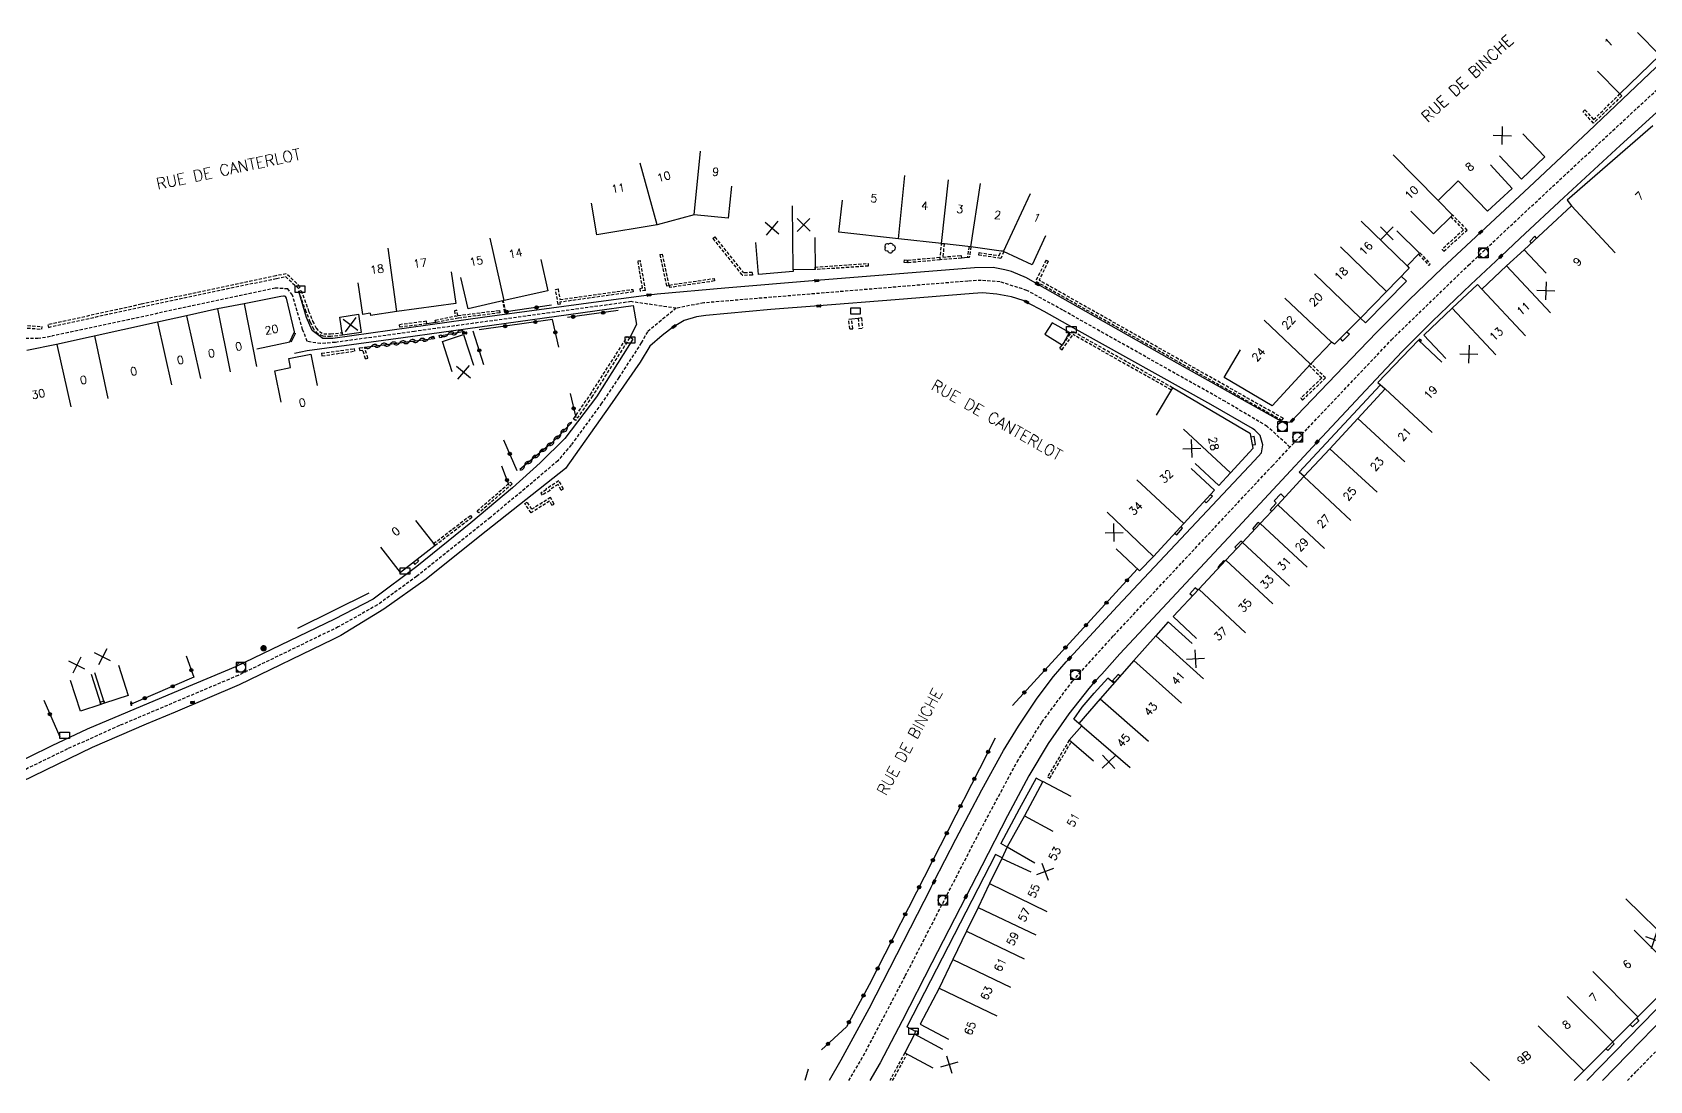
# Model space of a CAD drawing. Header units: millimetres. Extents: x 139999 to 141000, y 129000 to 130000.
# Drawn here: x 140176.9 to 140429.5, y 129000 to 129163.7 of the extents above; entities that cross this region are included whole.
import ezdxf
from ezdxf.enums import TextEntityAlignment as Align

# ---------------------------------------------------------------- set-up
doc = ezdxf.new("R2010")
doc.units = ezdxf.units.MM
doc.linetypes.add('DASHED', pattern=[0.75, 0.5, -0.25])
doc.layers.get('0').update_dxf_attribs({"linetype": 'CONTINUOUS'})
for name, color, linetype in [('W0001', 6, 'DASHED'), ('W0008', 7, 'CONTINUOUS'), ('W0100', 7, 'CONTINUOUS'), ('W0105', 7, 'CONTINUOUS'), ('W0112', 1, 'DASHED'), ('W0300', 7, 'CONTINUOUS'), ('W0302', 3, 'CONTINUOUS'), ('W0310', 3, 'CONTINUOUS'), ('W0322', 7, 'CONTINUOUS'), ('W0400', 7, 'CONTINUOUS'), ('W0420', 7, 'CONTINUOUS'), ('W0989', 7, 'CONTINUOUS'), ('W0991', 7, 'CONTINUOUS'), ('W1102', 7, 'CONTINUOUS'), ('w1471', 7, 'CONTINUOUS'), ('W1473', 7, 'CONTINUOUS')]:
    doc.layers.add(name, color=color, linetype=linetype)
doc.styles.get("Standard").update_dxf_attribs({"font": 'romans.shx', "width": 0.85})

# ---------------------------------------------------------------- blocks, each defined once
blk = doc.blocks.new('t991o')
at = {"color": 0, "linetype": 'Continuous'}
for p, q in [((-1, 1), (1, -1)), ((-1, -1), (1, 1))]:
    blk.add_line(p, q, dxfattribs=at)
blk = doc.blocks.new('T420')
for p, q in [((0.75, 0.75), (-0.75, 0.75)), ((-0.75, 0.75), (-0.75, -0.75)), ((0.75, 0.75), (0.75, -0.75)), ((0.75, -0.75), (-0.75, -0.75))]:
    blk.add_line(p, q)
blk.add_ellipse((0, 0), major_axis=(-0.53, 0.53), ratio=1, start_param=3.926991, end_param=10.210176)
blk = doc.blocks.new('T400')
at = {"color": 0, "linetype": 'ByBlock', "lineweight": -2}
for p, q in [((-0.15, -0.25), (-0.15, 0.3)), ((-0.15, 0.3), (0.15, 0.3)), ((-0.15, 0.15), (0.15, 0.15)), ((-0.15, 0), (0.15, 0)), ((0.15, 0.3), (0.15, -0.25)), ((-0.15, -0.15), (0.15, -0.15)), ((-0.15, -0.25), (-0.15, -0.3)), ((-0.15, -0.3), (0.15, -0.3)), ((0.15, -0.3), (0.15, -0.25))]:
    blk.add_line(p, q, dxfattribs=at)
blk = doc.blocks.new('T1471')
at = {"color": 0, "linetype": 'Continuous', "flags": 128}
blk.add_lwpolyline([(-0.75, -0.5), (-0.75, 0.5), (0.75, 0.5), (0.75, -0.5), (-0.75, -0.5)], dxfattribs=at)
blk = doc.blocks.new('T300')
for p, q in [((-0.8, 0.51), (-0.86, 0.34)), ((-0.86, 0.34), (-0.86, 0.17)), ((-0.86, 0.17), (-0.74, 0.06)), ((-0.69, 0.63), (-0.8, 0.51)), ((-0.8, -0.06), (-0.74, 0.06)), ((-0.74, 0.06), (-0.69, 0.11)), ((-0.57, 0.69), (-0.69, 0.63)), ((-0.46, 0.69), (-0.57, 0.69)), ((-0.29, 0.63), (-0.46, 0.69)), ((-0.29, 0.63), (-0.17, 0.74)), ((-0.23, 0.57), (-0.29, 0.63)), ((-0.17, 0.74), (-0.06, 0.8)), ((-0.06, 0.8), (0.06, 0.8)), ((0.06, 0.8), (0.23, 0.74)), ((0.23, 0.74), (0.34, 0.63)), ((0.34, 0.63), (0.4, 0.51)), ((0.46, 0.46), (0.34, 0.46)), ((0.4, 0.51), (0.4, 0.46)), ((0.57, 0.4), (0.46, 0.46)), ((0.57, 0.4), (0.69, 0.29)), ((0.69, 0.29), (0.74, 0.17)), ((0.74, 0.06), (0.69, -0.17)), ((0.74, 0.17), (0.74, 0.06)), ((-0.8, -0.17), (-0.8, -0.06)), ((-0.8, -0.23), (-0.8, -0.17)), ((-0.74, -0.34), (-0.8, -0.23)), ((-0.69, -0.4), (-0.74, -0.34)), ((-0.51, -0.46), (-0.69, -0.4)), ((-0.4, -0.46), (-0.51, -0.46)), ((-0.4, -0.46), (-0.34, -0.46)), ((-0.34, -0.46), (-0.34, -0.4)), ((-0.34, -0.51), (-0.34, -0.46)), ((-0.29, -0.63), (-0.34, -0.51)), ((-0.17, -0.74), (-0.29, -0.63)), ((-0.06, -0.8), (-0.17, -0.74)), ((0.06, -0.8), (-0.06, -0.8)), ((0.17, -0.74), (0.06, -0.8)), ((0.23, -0.69), (0.17, -0.74)), ((0.29, -0.46), (0.23, -0.46)), ((0.29, -0.63), (0.23, -0.69)), ((0.46, -0.4), (0.29, -0.46)), ((0.34, -0.51), (0.29, -0.63)), ((0.34, -0.51), (0.34, -0.46)), ((0.57, -0.34), (0.46, -0.4)), ((0.63, -0.29), (0.57, -0.34)), ((0.69, -0.17), (0.63, -0.29))]:
    blk.add_line(p, q)
blk = doc.blocks.new('t322o')
at = {"color": 0, "linetype": 'Continuous'}
for radius in [0.25, 0.15]:
    blk.add_circle((0, 0), radius, dxfattribs=at)
blk = doc.blocks.new('t310o')
at = {"color": 0, "linetype": 'Continuous'}
for centre, start, end in [((-0.5, 0.38), 216.8699, 323.1304), ((0.5, -0.37), 36.8699, 143.1303)]:
    blk.add_arc(centre, 0.625, start, end, dxfattribs=at)
blk = doc.blocks.new('T1473')
at = {"color": 0, "linetype": 'Continuous', "const_width": 0.5, "flags": 128}
blk.add_lwpolyline([(-0.25, 0, 1), (0.25, 0, 1)], format="xyb", close=True, dxfattribs=at)

msp = doc.modelspace()

# ---------------------------------------------------------------- linework, layer by layer
at = {"layer": 'W0001'}
for points in [[(140304.38, 129000), (140306.69, 129003.89), (140313.22, 129016.36), (140324.95, 129039.12), (140330.68, 129049.81), (140334.56, 129056.01), (140339.34, 129062.4), (140345.74, 129069.5), (140356.44, 129080.95), (140370.53, 129096.01), (140376.08, 129101.92), (140389.16, 129115.71), (140401.17, 129127.37), (140416.01, 129141.24), (140431.18, 129155.3)], [(140373.3, 129098.97), (140369.74, 129102.2), (140363.22, 129106.07), (140337.82, 129120.35), (140332.22, 129123.44), (140328.02, 129124.78), (140325.08, 129125.01), (140323, 129124.89), (140281.74, 129121.49), (140277.44, 129120.66), (140270.39, 129121.68), (140257.69, 129119.94), (140236.57, 129117.03), (140224.17, 129115.32), (140221.89, 129115.12), (140219.78, 129115.46), (140219.08, 129117.34), (140217.49, 129122.7), (140216.76, 129123.68), (140214.8, 129123.79), (140180.02, 129116.33)], [(140277.44, 129120.66), (140272.94, 129116.99), (140271.98, 129115.27), (140268.47, 129109.82), (140265.78, 129105.8), (140261.02, 129099.3), (140258.93, 129096.84), (140254.98, 129093.43), (140248.4, 129087.99), (140236.89, 129078.77), (140230.76, 129074.31), (140224.64, 129070.87), (140209.01, 129063.3), (140190.46, 129055.45), (140182.33, 129051.81), (140162.41, 129042.08)], [(140162.38, 129116.16), (140169.05, 129116.05), (140177.7, 129115.96), (140180.02, 129116.33)], [(140426.01, 129000), (140427.45, 129001.48), (140452.62, 129027.34)]]:
    msp.add_lwpolyline(points, dxfattribs=at)
at = {"layer": 'W0008'}
for points in [[(140432.24, 129159.9), (140429.49, 129157.32)], [(140429.49, 129157.32), (140419.94, 129148.27), (140410.66, 129139.59), (140403.1, 129132.53), (140397.06, 129126.9), (140391.91, 129121.99), (140386.85, 129116.93), (140384.15, 129114.12), (140374.39, 129103.89), (140373.72, 129103.18), (140373.32, 129102.87), (140372.62, 129102.77), (140371.97, 129102.95), (140355.7, 129112.08), (140333.86, 129124.43), (140332.16, 129125.42), (140329.83, 129126.41), (140328.75, 129126.66), (140326.92, 129127.02), (140324.02, 129126.96), (140299.36, 129124.97), (140285.02, 129123.79), (140274.48, 129122.83), (140273.18, 129122.72), (140264.53, 129121.53), (140247.52, 129119.24), (140223.8, 129115.95), (140222.24, 129115.95), (140220.55, 129117.17), (140219.67, 129119.22), (140218.48, 129123.29)], [(140431.14, 129151.74), (140424.87, 129146.05), (140416.07, 129137.97), (140409.28, 129131.62), (140406.24, 129128.76), (140401.57, 129124.38), (140395.58, 129118.63), (140390.85, 129113.88), (140385.1, 129107.81), (140377.56, 129099.74), (140365.17, 129086.4), (140346.72, 129066.65), (140343.91, 129063.52), (140342.78, 129062.31), (140341.88, 129061.24), (140338.77, 129057.32), (140335.53, 129052.67), (140332.53, 129047.59), (140329.19, 129041.36), (140325.18, 129033.58), (140322.67, 129028.73), (140317.34, 129018.38), (140312.74, 129009.37), (140309.27, 129002.78), (140307.69, 129000)], [(140217.8, 129113.66), (140219.79, 129114.03), (140234.79, 129116.09), (140270.69, 129121.07), (140271.25, 129118.09), (140270.26, 129116.17), (140270.65, 129115.83), (140264.98, 129106.82), (140260.02, 129100.3), (140256.18, 129096.53), (140251.85, 129092.6), (140245.36, 129087.13), (140236.93, 129080.29), (140230.12, 129075.2), (140224.04, 129072.08), (140208.58, 129064.66), (140198.04, 129060.23), (140185.43, 129054.88), (140179.88, 129052.31), (140165.46, 129045.23)], [(140317.22, 129030.13), (140317.7, 129031.07), (140321.12, 129037.72), (140325.17, 129045.44), (140328.54, 129051.57), (140330.88, 129055.37), (140333.8, 129059.75), (140336.35, 129063.12), (140338.35, 129065.44), (140338.86, 129065.97), (140346.36, 129074.13), (140367.77, 129096.85), (140368.87, 129098.09), (140369.08, 129099.33), (140368.64, 129100.77), (140367.82, 129101.63), (140367.47, 129101.85), (140360.92, 129105.6), (140339.45, 129117.61), (140334.9, 129120.13), (140332.17, 129121.62), (140331.61, 129121.88), (140329.82, 129122.42), (140327.53, 129122.87), (140325.27, 129123.05), (140323.8, 129122.96), (140311.62, 129121.99), (140299.73, 129121.01), (140292.22, 129120.43), (140282.07, 129119.54), (140280.6, 129119.33), (140278.7, 129118.72), (140277.35, 129117.96), (140277.08, 129117.79), (140275.22, 129116.39), (140273.33, 129114.75), (140271.8, 129112.25), (140267.06, 129105.42), (140260.15, 129095.64), (140246.75, 129085.03), (140238.35, 129078.34), (140231.77, 129073.64), (140225.06, 129069.52), (140223.82, 129068.91), (140209.17, 129061.81), (140199.15, 129057.57), (140194.62, 129055.67), (140186.2, 129052.04), (140171.46, 129044.9)], [(140317.22, 129030.13), (140307.51, 129011.23), (140303.17, 129003.22), (140301.31, 129000)], [(140419.67, 129000), (140434.76, 129015.51), (140449.42, 129030.54)], [(140422.13, 129000), (140436.02, 129014.27), (140450.66, 129029.31)]]:
    msp.add_lwpolyline(points, dxfattribs=at)
at = {"layer": 'W0100'}
for p, q in [((140427.57, 129163.75), (140431.06, 129160.17)), ((140265.03, 129132.11), (140264.21, 129137.05)), ((140396.45, 129137.48), (140398.69, 129135.2)), ((140389.98, 129132.76), (140393.55, 129129.26)), ((140393.55, 129129.26), (140391.6, 129127.27)), ((140409.89, 129129.79), (140413.3, 129126.13)), ((140391.6, 129127.27), (140391.95, 129126.93)), ((140227.72, 129124.64), (140228.45, 129119.69)), ((140403.28, 129123.64), (140402.6, 129124.36)), ((140229.61, 129119.86), (140228.45, 129119.69)), ((140229.61, 129119.86), (140229.66, 129119.52)), ((140216.9, 129112.78), (140220.34, 129113.49)), ((140220.34, 129113.49), (140221.36, 129108.6)), ((140363.03, 129109.82), (140365.56, 129114.13)), ((140214.71, 129110.89), (140217.19, 129111.41)), ((140215.73, 129106), (140214.71, 129110.89)), ((140217.19, 129111.41), (140216.9, 129112.78)), ((140340.78, 129055.43), (140338.82, 129053.17)), ((140340.78, 129055.43), (140340.35, 129055.8)), ((140342.61, 129049.9), (140338.82, 129053.17)), ((140331.84, 129041.34), (140336.25, 129038.99)), ((140328.28, 129034.71), (140332.82, 129032.61)), ((140329.11, 129036.51), (140333.46, 129034.04))]:
    msp.add_line(p, q, dxfattribs=at)
for points in [[(140421.36, 129157.7), (140424.85, 129154.12), (140431.06, 129160.17)], [(140429.97, 129149.16), (140416.62, 129137.51), (140417.27, 129136.65), (140409.89, 129129.79), (140407.14, 129127.26), (140403.28, 129123.64)], [(140406.04, 129144.46), (140409.49, 129140.84), (140413.13, 129144.3), (140409.68, 129147.92)], [(140404.64, 129143.04), (140408.01, 129139.35), (140404.17, 129135.83), (140399.6, 129140.58), (140396.45, 129137.48)], [(140286.06, 129139.71), (140285.57, 129134.73), (140280.23, 129135.26), (140274.46, 129133.68), (140265.03, 129132.11)], [(140335.14, 129131.96), (140333.04, 129127.42), (140328.58, 129129.49), (140323.47, 129130.25), (140318.88, 129130.76), (140312.14, 129131.47), (140302.84, 129132.55), (140303.42, 129137.52)], [(140398.69, 129135.2), (140395.71, 129132.26), (140392.2, 129135.82)], [(140299.1, 129131.68), (140299.16, 129126.68), (140295.69, 129126.64), (140295.7, 129126.4), (140290.29, 129125.94), (140289.86, 129130.92)], [(140256.3, 129128.25), (140257.4, 129123.37), (140250.58, 129121.84), (140244.91, 129120.55), (140243.81, 129125.43)], [(140242.3, 129126.36), (140242.99, 129121.41), (140233.8, 129120.13), (140229.66, 129119.52)], [(140391.95, 129126.93), (140388.37, 129123.27), (140384.32, 129119.08), (140380.27, 129115.05), (140379.79, 129115.36), (140376.53, 129111.91), (140370.51, 129105.43), (140363.03, 129109.82)], [(140402.6, 129124.36), (140398.63, 129120.64), (140394.21, 129116.43), (140397.66, 129112.81)], [(140211.91, 129114.3), (140217.06, 129115.4), (140217.81, 129116.98), (140216.54, 129122.23), (140216.4, 129122.47), (140216.24, 129122.55), (140216.07, 129122.55), (140215.67, 129122.48), (140209.93, 129121.36), (140205.8, 129120.54), (140200.94, 129119.46), (140196.43, 129118.46), (140180.64, 129115), (140180.67, 129114.98)], [(140224.89, 129119.28), (140227.79, 129119.71), (140228.21, 129116.87), (140225.31, 129116.45), (140224.89, 129119.28)], [(140337.76, 129114.9), (140338.86, 129116.88), (140336.14, 129118.39), (140335.03, 129116.59), (140337.76, 129114.9)], [(140242.42, 129110.7), (140240.9, 129115.47), (140244.23, 129116.53), (140245.75, 129111.77)], [(140397.01, 129112.21), (140393.4, 129115.67), (140387.05, 129109.04), (140388.16, 129108.04), (140383.9, 129103.42), (140379.55, 129098.68), (140375.49, 129094.35), (140371.4, 129089.97), (140368.66, 129087.04), (140365.9, 129084.08), (140363.3, 129081.29), (140359.06, 129076.76), (140355.06, 129072.48), (140358.72, 129069.07)], [(140180.64, 129115), (140175.99, 129114.04)], [(140358.52, 129096.38), (140362.18, 129092.98), (140364.02, 129094.96), (140367.54, 129098.8), (140367.15, 129101.05), (140354.97, 129108.24), (140352.43, 129103.94)], [(140346.18, 129083.09), (140349.79, 129079.63), (140351.97, 129081.9), (140356.74, 129087.05), (140361.53, 129092.24), (140357.85, 129095.63)], [(140236.71, 129087.52), (140239.77, 129083.57), (140234.38, 129079.38), (140231.31, 129083.34)], [(140358.03, 129068.31), (140354.3, 129071.65), (140352.34, 129069.46), (140348.9, 129065.64), (140343.66, 129059.62), (140340.35, 129055.8)], [(140186.03, 129063.52), (140187.57, 129058.76), (140184.37, 129057.72), (140182.82, 129062.48)], [(140190.31, 129064.91), (140191.85, 129060.15), (140188.14, 129058.95), (140186.6, 129063.7)], [(140339.11, 129044.36), (140334.7, 129046.71), (140331.84, 129041.34), (140329.11, 129036.51), (140328.28, 129034.71), (140326.37, 129030.82), (140324.58, 129027.07), (140322.79, 129023.37), (140320.65, 129018.93), (140318.51, 129014.43), (140315.55, 129008.84), (140319.97, 129006.5)], [(140417.7, 129000), (140419.23, 129001.55), (140423.72, 129006.08), (140427.65, 129009.99), (140434.11, 129016.4), (140436.01, 129018.32)], [(140319.09, 129004.89), (140314.67, 129007.24), (140313.13, 129004.34), (140317.54, 129001.99)]]:
    msp.add_lwpolyline(points, dxfattribs=at)
at = {"layer": 'W0105'}
for p, q in [((140410.77, 129131.09), (140411.57, 129131.9)), ((140411.01, 129130.84), (140410.77, 129131.09)), ((140411.84, 129131.6), (140411.57, 129131.9)), ((140322.91, 129128.57), (140321.99, 129128.49)), ((140390.69, 129125.68), (140391.5, 129124.9)), ((140385.11, 129118.36), (140391.5, 129124.9)), ((140239.87, 129118.42), (140238.46, 129118.2)), ((140305.86, 129119.06), (140304.88, 129118.94)), ((140384.34, 129119.1), (140385.11, 129118.36)), ((140217.13, 129115.55), (140217.35, 129115.44)), ((140217.35, 129115.44), (140217.94, 129116.69)), ((140217.72, 129116.79), (140217.94, 129116.69)), ((140381.14, 129115.92), (140381.53, 129115.52)), ((140381.53, 129115.52), (140382.6, 129116.58)), ((140382.2, 129116.98), (140382.6, 129116.58)), ((140387.39, 129108.65), (140374.75, 129095.07)), ((140367.23, 129100.57), (140367.72, 129100.65)), ((140367.94, 129099.39), (140367.72, 129100.65)), ((140367.45, 129099.31), (140367.94, 129099.39)), ((140375.5, 129094.37), (140374.75, 129095.07)), ((140359.95, 129090.52), (140360.24, 129090.25)), ((140360.24, 129090.25), (140361.19, 129091.28)), ((140360.89, 129091.55), (140361.19, 129091.28)), ((140372.46, 129091.11), (140371.88, 129091.65)), ((140370.44, 129088.94), (140370.19, 129089.18)), ((140355.34, 129085.54), (140355.61, 129085.28)), ((140355.61, 129085.28), (140356.54, 129086.29)), ((140356.27, 129086.54), (140356.54, 129086.29)), ((140367.48, 129086.2), (140368.35, 129087.19)), ((140367.7, 129086), (140367.48, 129086.2)), ((140368.59, 129086.96), (140368.35, 129087.19)), ((140364.71, 129083.31), (140365.63, 129084.27)), ((140364.96, 129083.07), (140364.71, 129083.31)), ((140365.87, 129084.04), (140365.63, 129084.27)), ((140236.39, 129080.94), (140236.62, 129080.64)), ((140237.2, 129081.12), (140236.62, 129080.64)), ((140236.98, 129081.4), (140237.2, 129081.12)), ((140362.09, 129080.24), (140362.95, 129081.23)), ((140362.21, 129080.12), (140362.09, 129080.24)), ((140363.11, 129081.09), (140362.95, 129081.23)), ((140357.67, 129076.05), (140358.52, 129076.98)), ((140358.06, 129075.68), (140357.67, 129076.05)), ((140358.92, 129076.61), (140358.52, 129076.98)), ((140345.77, 129062.07), (140344.84, 129062.87)), ((140345.59, 129062.46), (140346.47, 129063.44)), ((140345.9, 129062.19), (140345.59, 129062.46)), ((140346.77, 129063.19), (140346.47, 129063.44)), ((140340.35, 129055.8), (140339.54, 129056.49)), ((140334.68, 129046.68), (140333.64, 129047.24)), ((140327.33, 129035.31), (140313.47, 129008.4)), ((140328.33, 129034.81), (140327.33, 129035.31)), ((140329.24, 129036.44), (140328.15, 129037.02)), ((140427.41, 129009.76), (140427.8, 129009.37)), ((140314.89, 129007.64), (140313.47, 129008.4)), ((140426.43, 129008.78), (140426.83, 129008.39)), ((140427.8, 129009.37), (140426.83, 129008.39)), ((140422.67, 129005.02), (140422.98, 129004.72)), ((140423.97, 129005.74), (140422.98, 129004.72)), ((140423.68, 129006.03), (140423.97, 129005.74))]:
    msp.add_line(p, q, dxfattribs=at)
for points in [[(140370.19, 129089.18), (140371.11, 129090.15), (140371.17, 129090.24), (140370.82, 129090.58), (140371.88, 129091.65)], [(140339.54, 129056.49), (140340.86, 129058.36), (140342.74, 129060.54), (140344.84, 129062.87)], [(140333.64, 129047.24), (140330.98, 129042.4), (140328.15, 129037.02)]]:
    msp.add_lwpolyline(points, dxfattribs=at)
at = {"layer": 'W0112'}
for p, q in [((140420.73, 129150.12), (140424.85, 129154.12)), ((140419.38, 129151.66), (140420.73, 129150.12)), ((140401, 129132.87), (140398.7, 129135.22)), ((140283.15, 129131.54), (140283.46, 129131.79)), ((140283.15, 129131.54), (140287.74, 129125.78)), ((140283.46, 129131.79), (140287.93, 129126.18)), ((140318.64, 129128.21), (140318.88, 129130.77)), ((140397.33, 129129.56), (140401, 129132.87)), ((140274.89, 129129.04), (140275.24, 129129.1)), ((140274.89, 129129.04), (140275.93, 129124.1)), ((140275.24, 129129.1), (140276.28, 129124.17)), ((140313.05, 129127.79), (140313.07, 129128.19)), ((140313.64, 129127.76), (140313.61, 129128.16)), ((140318.64, 129128.21), (140313.64, 129127.76)), ((140321.99, 129128.49), (140318.64, 129128.21)), ((140323.18, 129130.29), (140322.91, 129128.57)), ((140328.12, 129128.44), (140324.68, 129128.95)), ((140328.59, 129129.49), (140328.12, 129128.44)), ((140335.2, 129128.18), (140333.58, 129124.87)), ((140335.2, 129128.18), (140335.56, 129128.01)), ((140393.59, 129129.31), (140395.22, 129127.56)), ((140271.45, 129128.04), (140271.84, 129128.1)), ((140272.18, 129123.77), (140271.45, 129128.04)), ((140272.64, 129123.43), (140271.84, 129128.1)), ((140289.33, 129125.83), (140287.74, 129125.78)), ((140289.32, 129126.23), (140287.93, 129126.18)), ((140289.32, 129126.23), (140289.33, 129125.83)), ((140299.15, 129126.68), (140299.13, 129127.08)), ((140307.43, 129127.24), (140299.15, 129126.68)), ((140313.51, 129127.76), (140313.05, 129127.79)), ((140335.56, 129128.01), (140334.11, 129125.03)), ((140216.41, 129125.61), (140218.44, 129123.72)), ((140219.65, 129120.08), (140218.47, 129123.3)), ((140259, 129121.26), (140258.59, 129123.6)), ((140272.18, 129123.77), (140271.76, 129123.71)), ((140271.76, 129123.71), (140271.82, 129123.31)), ((140272.64, 129123.43), (140271.82, 129123.31)), ((140276.28, 129124.17), (140275.93, 129124.1)), ((140276.44, 129123.89), (140276.38, 129124.28)), ((140283.41, 129124.91), (140276.44, 129123.89)), ((140250.68, 129120.01), (140250.33, 129121.78)), ((140238.41, 129118.61), (140234.18, 129118.08)), ((140234.18, 129118.08), (140234.23, 129117.69)), ((140238.46, 129118.21), (140234.23, 129117.69)), ((140238.46, 129118.21), (140238.41, 129118.61)), ((140243.39, 129119.11), (140239.87, 129118.42)), ((140243.17, 129120.33), (140242.78, 129120.26)), ((140242.78, 129120.26), (140242.93, 129119.43)), ((140243.32, 129119.5), (140243.17, 129120.33)), ((140249.88, 129119.92), (140243.39, 129119.11)), ((140304.53, 129117.42), (140304.39, 129118.9)), ((140306.39, 129119.13), (140306.52, 129117.57)), ((140239.23, 129116.2), (140239.52, 129116.27)), ((140239.52, 129116.27), (140239.61, 129115.88)), ((140240.42, 129116.4), (140240.71, 129116.48)), ((140240.71, 129116.48), (140240.82, 129116.09)), ((140270.16, 129116.02), (140264.36, 129106.96)), ((140304.53, 129117.42), (140305, 129117.45)), ((140305.98, 129117.5), (140306.52, 129117.57)), ((140337.38, 129114.42), (140339.32, 129117.05)), ((140337.7, 129114.18), (140339.43, 129116.53)), ((140354.97, 129108.24), (140339.32, 129117.05)), ((140354.77, 129107.89), (140339.43, 129116.53)), ((140393.55, 129115.84), (140393.41, 129115.67)), ((140393.41, 129115.67), (140393.72, 129115.42)), ((140222.04, 129113.62), (140227.14, 129114.35)), ((140222.04, 129113.62), (140222.09, 129113.22)), ((140222.09, 129113.22), (140227.2, 129113.96)), ((140227.14, 129114.35), (140227.2, 129113.96)), ((140227.97, 129114.45), (140228.77, 129114.55)), ((140228.02, 129114.05), (140227.97, 129114.45)), ((140228.02, 129114.05), (140228.49, 129114.11)), ((140228.9, 129112.74), (140228.49, 129114.11)), ((140229.28, 129112.85), (140228.77, 129114.55)), ((140337.38, 129114.42), (140337.7, 129114.18)), ((140228.9, 129112.74), (140229.28, 129112.85)), ((140378.86, 129109.76), (140376.59, 129111.98)), ((140375.27, 129106.3), (140378.86, 129109.76)), ((140264.36, 129106.96), (140261.71, 129103.11)), ((140372.24, 129103.46), (140372.04, 129103.11)), ((140251.8, 129093.2), (140246.61, 129088.7)), ((140253.8, 129090.16), (140254.14, 129090.38)), ((140256.28, 129091.78), (140256.49, 129091.44)), ((140259.46, 129092.25), (140259.81, 129092.44)), ((140245.53, 129087.97), (140239.77, 129083.57)), ((140246.61, 129088.7), (140246.35, 129089)), ((140258.03, 129089.87), (140258.38, 129090.06)), ((140239.77, 129083.57), (140239.53, 129083.89)), ((140187.58, 129058.76), (140187.45, 129059.14)), ((140188.14, 129058.95), (140187.58, 129058.76)), ((140192.25, 129059.23), (140192.37, 129059.27)), ((140192.4, 129058.61), (140192.37, 129059.27)), ((140338.82, 129053.17), (140335.44, 129047.45)), ((140335.79, 129047.25), (140339.13, 129052.9)), ((140335.44, 129047.45), (140335.79, 129047.25)), ((140314.88, 129007.77), (140314.68, 129007.35)), ((140314.68, 129007.35), (140315.04, 129007.18)), ((140313.13, 129004.33), (140310.79, 129000))]:
    msp.add_line(p, q, dxfattribs=at)
for points in [[(140424.85, 129154.12), (140425.13, 129153.83), (140420.71, 129149.54)], [(140420.71, 129149.54), (140419.08, 129151.4), (140419.38, 129151.66)], [(140398.7, 129135.22), (140398.41, 129134.94), (140400.42, 129132.89)], [(140318.88, 129130.77), (140319.28, 129130.73), (140319.08, 129128.65)], [(140400.42, 129132.89), (140397.06, 129129.85), (140397.33, 129129.56)], [(140313.07, 129128.19), (140313.53, 129128.16), (140313.51, 129127.76)], [(140313.61, 129128.16), (140318.61, 129128.61), (140318.64, 129128.21)], [(140319.08, 129128.65), (140321.96, 129128.89), (140321.99, 129128.49)], [(140323.47, 129130.25), (140323.21, 129128.58), (140322.91, 129128.57)], [(140324.68, 129128.95), (140324.74, 129129.34), (140327.88, 129128.88)], [(140327.88, 129128.88), (140328.22, 129129.65), (140328.59, 129129.49)], [(140393.38, 129129.1), (140395, 129127.35), (140395.22, 129127.56)], [(140218.44, 129123.72), (140218.71, 129124.01), (140216.53, 129126.05), (140214.91, 129125.71), (140193.85, 129121.27)], [(140299.13, 129127.08), (140307.4, 129127.64), (140307.43, 129127.24)], [(140179.36, 129117.67), (140193.94, 129120.88), (140214.99, 129125.32), (140216.41, 129125.61)], [(140218.47, 129123.3), (140218.85, 129123.43), (140220.02, 129120.22), (140220.64, 129118.65), (140221.18, 129117.56), (140221.7, 129117), (140222.38, 129116.66), (140223.45, 129116.63)], [(140258.59, 129123.6), (140258.98, 129123.66), (140259.27, 129122)], [(140270.71, 129123.2), (140259.23, 129121.59), (140259.28, 129121.31), (140259, 129121.26)], [(140259.27, 129122), (140270.65, 129123.59), (140270.71, 129123.2)], [(140276.38, 129124.28), (140283.35, 129125.31), (140283.41, 129124.91)], [(140372.04, 129103.11), (140355.69, 129112.37), (140333.58, 129124.87)], [(140372.24, 129103.46), (140355.89, 129112.72), (140334.11, 129125.03)], [(140193.85, 129121.27), (140179.28, 129118.06), (140179.36, 129117.67)], [(140250.69, 129119.99), (140250.82, 129120.05), (140250.47, 129121.81)], [(140159.62, 129118.8), (140178.29, 129117.39), (140178.29, 129117.39), (140178.29, 129117.39), (140178.29, 129117.39), (140178.29, 129117.39), (140178.29, 129117.39), (140178.29, 129117.39), (140178.29, 129117.39), (140178.29, 129117.39), (140178.29, 129117.39), (140178.29, 129117.39), (140178.29, 129117.39), (140178.29, 129117.39), (140178.29, 129117.39), (140178.29, 129117.39), (140178.29, 129117.39), (140178.29, 129117.39), (140178.29, 129117.39), (140178.29, 129117.39), (140178.29, 129117.39), (140178.29, 129117.39), (140178.29, 129117.39), (140178.29, 129117.39), (140178.29, 129117.39), (140178.29, 129117.39), (140178.29, 129117.39), (140178.29, 129117.39), (140178.29, 129117.39), (140178.29, 129117.39), (140178.29, 129117.39), (140178.29, 129117.39), (140178.29, 129117.39), (140178.29, 129117.39), (140178.29, 129117.39), (140178.29, 129117.39), (140178.29, 129117.39), (140178.29, 129117.39), (140178.29, 129117.39), (140178.29, 129117.39), (140178.29, 129117.39), (140178.29, 129117.39), (140178.29, 129117.39), (140178.29, 129117.39), (140178.29, 129117.39), (140178.29, 129117.39), (140178.29, 129117.39), (140178.29, 129117.39), (140178.29, 129117.39), (140178.29, 129117.39), (140178.29, 129117.39), (140178.29, 129117.39), (140178.29, 129117.39), (140178.29, 129117.39), (140178.29, 129117.39), (140178.29, 129117.39), (140178.29, 129117.39), (140178.29, 129117.39), (140178.29, 129117.39), (140178.29, 129117.39), (140178.29, 129117.39), (140178.29, 129117.39), (140178.29, 129117.39), (140178.29, 129117.39), (140178.29, 129117.39), (140178.29, 129117.39), (140178.29, 129117.39), (140178.29, 129117.39), (140178.29, 129117.39), (140178.29, 129117.39), (140178.29, 129117.39), (140178.29, 129117.39), (140178.29, 129117.39), (140178.29, 129117.39), (140178.29, 129117.39), (140178.29, 129117.39), (140178.29, 129117.39), (140178.29, 129117.39), (140178.29, 129117.39), (140178.29, 129117.39), (140178.29, 129117.39), (140178.29, 129117.39), (140178.29, 129117.39), (140178.29, 129117.39), (140178.29, 129117.39), (140178.29, 129117.39), (140178.29, 129117.39), (140178.29, 129117.39), (140178.29, 129117.39), (140178.29, 129117.39), (140178.29, 129117.39), (140178.29, 129117.39), (140178.29, 129117.39), (140178.29, 129117.39), (140178.29, 129117.39), (140178.29, 129117.39), (140178.29, 129117.39), (140178.29, 129117.39), (140178.29, 129117.39), (140178.29, 129117.39), (140178.29, 129117.39), (140178.29, 129117.39), (140178.29, 129117.39), (140178.29, 129117.39), (140178.29, 129117.39), (140178.29, 129117.39), (140178.29, 129117.39), (140178.29, 129117.39), (140178.29, 129117.39), (140178.29, 129117.39), (140178.29, 129117.39), (140178.29, 129117.39), (140178.29, 129117.39), (140178.29, 129117.39), (140178.29, 129117.39), (140178.29, 129117.39), (140178.29, 129117.39), (140178.29, 129117.39), (140178.29, 129117.39), (140178.29, 129117.39)], [(140159.65, 129119.2), (140178.32, 129117.79), (140178.29, 129117.39), (140178.29, 129117.39), (140178.29, 129117.39), (140178.29, 129117.39), (140178.29, 129117.39), (140178.29, 129117.39), (140178.29, 129117.39), (140178.29, 129117.39), (140178.29, 129117.39), (140178.29, 129117.39), (140178.29, 129117.39), (140178.29, 129117.39), (140178.29, 129117.39), (140178.29, 129117.39), (140178.29, 129117.39), (140178.29, 129117.39), (140178.29, 129117.39), (140178.29, 129117.39), (140178.29, 129117.39), (140178.29, 129117.39), (140178.29, 129117.39), (140178.29, 129117.39), (140178.29, 129117.39), (140178.29, 129117.39), (140178.29, 129117.39), (140178.29, 129117.39), (140178.29, 129117.39), (140178.29, 129117.39), (140178.29, 129117.39), (140178.29, 129117.39), (140178.29, 129117.39), (140178.29, 129117.39), (140178.29, 129117.39), (140178.29, 129117.39), (140178.29, 129117.39), (140178.29, 129117.39), (140178.29, 129117.39), (140178.29, 129117.39), (140178.29, 129117.39), (140178.29, 129117.39), (140178.29, 129117.39), (140178.29, 129117.39), (140178.29, 129117.39), (140178.29, 129117.39), (140178.29, 129117.39), (140178.29, 129117.39), (140178.29, 129117.39), (140178.29, 129117.39), (140178.29, 129117.39), (140178.29, 129117.39), (140178.29, 129117.39), (140178.29, 129117.39), (140178.29, 129117.39), (140178.29, 129117.39), (140178.29, 129117.39), (140178.29, 129117.39), (140178.29, 129117.39), (140178.29, 129117.39), (140178.29, 129117.39), (140178.29, 129117.39), (140178.29, 129117.39), (140178.29, 129117.39), (140178.29, 129117.39), (140178.29, 129117.39), (140178.29, 129117.39), (140178.29, 129117.39), (140178.29, 129117.39), (140178.29, 129117.39), (140178.29, 129117.39), (140178.29, 129117.39), (140178.29, 129117.39), (140178.29, 129117.39), (140178.29, 129117.39), (140178.29, 129117.39), (140178.29, 129117.39), (140178.29, 129117.39), (140178.29, 129117.39), (140178.29, 129117.39), (140178.29, 129117.39), (140178.29, 129117.39), (140178.29, 129117.39), (140178.29, 129117.39), (140178.29, 129117.39), (140178.29, 129117.39), (140178.29, 129117.39), (140178.29, 129117.39), (140178.29, 129117.39), (140178.29, 129117.39), (140178.29, 129117.39), (140178.29, 129117.39), (140178.29, 129117.39), (140178.29, 129117.39), (140178.29, 129117.39), (140178.29, 129117.39), (140178.29, 129117.39), (140178.29, 129117.39), (140178.29, 129117.39), (140178.29, 129117.39), (140178.29, 129117.39), (140178.29, 129117.39), (140178.29, 129117.39), (140178.29, 129117.39), (140178.29, 129117.39), (140178.29, 129117.39), (140178.29, 129117.39), (140178.29, 129117.39), (140178.29, 129117.39), (140178.29, 129117.39), (140178.29, 129117.39), (140178.29, 129117.39), (140178.29, 129117.39), (140178.29, 129117.39), (140178.29, 129117.39), (140178.29, 129117.39), (140178.29, 129117.39), (140178.29, 129117.39), (140178.29, 129117.39)], [(140225.31, 129116.45), (140223.46, 129116.23), (140222.28, 129116.27), (140221.46, 129116.68), (140220.85, 129117.33), (140220.28, 129118.49), (140219.65, 129120.08)], [(140239.87, 129118.42), (140239.8, 129118.81), (140243.32, 129119.51)], [(140243.32, 129119.51), (140249.83, 129120.32), (140249.88, 129119.92)], [(140305, 129117.45), (140304.87, 129118.94), (140304.39, 129118.9)], [(140306.39, 129119.13), (140305.85, 129119.06), (140305.98, 129117.5)], [(140223.45, 129116.63), (140225.26, 129116.84), (140225.31, 129116.45)], [(140239.61, 129115.88), (140239.32, 129115.81), (140239.23, 129116.2)], [(140240.82, 129116.09), (140240.52, 129116.01), (140240.42, 129116.4)], [(140264.02, 129107.18), (140269.83, 129116.24), (140270.16, 129116.02)], [(140393.72, 129115.42), (140393.86, 129115.59), (140393.55, 129115.84)], [(140376.59, 129111.98), (140376.31, 129111.69), (140378.28, 129109.76)], [(140378.28, 129109.76), (140374.99, 129106.59), (140375.27, 129106.3)], [(140261.71, 129103.11), (140261.38, 129103.33), (140264.02, 129107.18)], [(140246.35, 129089), (140251.54, 129093.51), (140251.8, 129093.2)], [(140259.81, 129092.44), (140259.11, 129093.71), (140257.08, 129092.38), (140257.13, 129092.31), (140256.28, 129091.78)], [(140259.46, 129092.25), (140258.97, 129093.13), (140257.66, 129092.28), (140257.72, 129092.2), (140256.49, 129091.44)], [(140258.03, 129089.87), (140257.66, 129090.51), (140254.75, 129088.7), (140253.8, 129090.16)], [(140258.38, 129090.06), (140257.8, 129091.08), (140254.87, 129089.25), (140254.14, 129090.38)], [(140239.53, 129083.89), (140245.29, 129088.29), (140245.53, 129087.97)], [(140187.45, 129059.14), (140188.02, 129059.33), (140188.14, 129058.95)], [(140192.4, 129058.61), (140192.28, 129058.58), (140192.25, 129059.23)], [(140315.04, 129007.18), (140315.24, 129007.6), (140314.88, 129007.77)], [(140311.24, 129000), (140313.48, 129004.14), (140313.13, 129004.33)]]:
    msp.add_lwpolyline(points, dxfattribs=at)
at = {"layer": 'W0302'}
msp.add_line((140229.43, 129076.13), (140218.3, 129070.62), dxfattribs=at)
at = {"layer": 'W0310'}
for p, q in [((140228.8, 129114.56), (140239.18, 129115.87)), ((140240.77, 129116.37), (140244.35, 129117.06))]:
    msp.add_line(p, q, dxfattribs=at)
msp.add_lwpolyline([(140261.14, 129102.8), (140258.01, 129099.62), (140252.99, 129095.45)], dxfattribs=at)
at = {"layer": 'W0322'}
for p, q in [((140257.97, 129121.12), (140250.89, 129120.09)), ((140268.39, 129120.29), (140260.45, 129119.2)), ((140247.38, 129111.8), (140245.74, 129117.07)), ((140260.88, 129107.32), (140261.73, 129103.6)), ((140250.48, 129100.09), (140252.56, 129095.31)), ((140250.14, 129096.03), (140251.3, 129093.01)), ((140349.46, 129079.92), (140329.95, 129058.6)), ((140178.63, 129059.42), (140181.16, 129053.7))]:
    msp.add_line(p, q, dxfattribs=at)
for points in [[(140259.09, 129114.55), (140258.09, 129118.88), (140246.67, 129117.28)], [(140200.91, 129066.36), (140202.08, 129063.02), (140192.3, 129058.82)], [(140327.24, 129053.48), (140307.59, 129014.96), (140304.02, 129008.43), (140300.13, 129004.8)], [(140298.05, 129001.79), (140297.51, 129000)]]:
    msp.add_lwpolyline(points, dxfattribs=at)
at = {"layer": 'W1102'}
for p, q in [((140274.46, 129133.68), (140271.82, 129143.32)), ((140280.23, 129135.26), (140281.22, 129145.21)), ((140396.45, 129137.48), (140389.43, 129144.6)), ((140312.14, 129131.47), (140313.17, 129141.41)), ((140318.88, 129130.76), (140319.99, 129140.7)), ((140323.47, 129130.25), (140324.94, 129140.14)), ((140328.58, 129129.49), (140332.79, 129138.56)), ((140295.69, 129126.64), (140295.58, 129136.64)), ((140417.27, 129136.65), (140424.08, 129129.32)), ((140391.6, 129127.27), (140384.45, 129134.26)), ((140250.58, 129121.84), (140248.38, 129131.59)), ((140233.8, 129120.13), (140232.42, 129130.03)), ((140388.37, 129123.27), (140381.22, 129130.27)), ((140384.32, 129119.08), (140377.13, 129126.03)), ((140407.14, 129127.26), (140413.98, 129119.96)), ((140403.28, 129123.64), (140410.11, 129116.34)), ((140209.93, 129121.36), (140211.85, 129111.54)), ((140379.79, 129115.36), (140372.52, 129122.22)), ((140398.63, 129120.64), (140405.47, 129113.35)), ((140196.43, 129118.46), (140198.61, 129108.7)), ((140200.94, 129119.46), (140203.1, 129109.7)), ((140205.8, 129120.54), (140207.75, 129110.73)), ((140376.53, 129111.91), (140369.26, 129118.77)), ((140186.55, 129116.32), (140188.66, 129106.55)), ((140180.67, 129114.98), (140182.89, 129105.23)), ((140388.16, 129108.04), (140395.51, 129101.26)), ((140383.9, 129103.42), (140391.26, 129096.64)), ((140364.02, 129094.96), (140356.69, 129101.76)), ((140379.55, 129098.68), (140386.91, 129091.91)), ((140356.74, 129087.05), (140349.41, 129093.85)), ((140375.49, 129094.35), (140382.79, 129087.52)), ((140351.97, 129081.9), (140344.76, 129088.82)), ((140371.4, 129089.97), (140378.7, 129083.14)), ((140368.66, 129087.04), (140375.97, 129080.22)), ((140365.9, 129084.08), (140373.21, 129077.26)), ((140363.3, 129081.29), (140370.61, 129074.47)), ((140359.06, 129076.76), (140366.36, 129069.93)), ((140352.34, 129069.46), (140359.78, 129062.78)), ((140348.9, 129065.64), (140356.34, 129058.95)), ((140343.66, 129059.62), (140351.19, 129053.05)), ((140340.78, 129055.43), (140348.35, 129048.9)), ((140326.37, 129030.82), (140335.34, 129026.41)), ((140432.89, 129021.4), (140425.76, 129028.42)), ((140324.58, 129027.07), (140333.6, 129022.76)), ((140322.79, 129023.37), (140331.8, 129019.02)), ((140434.11, 129016.4), (140427.07, 129023.5)), ((140320.65, 129018.93), (140329.66, 129014.59)), ((140427.65, 129009.99), (140420.59, 129017.07)), ((140318.51, 129014.43), (140327.53, 129010.13)), ((140423.72, 129006.08), (140416.63, 129013.12)), ((140419.23, 129001.55), (140412.1, 129008.57)), ((140404.45, 129000), (140401.49, 129002.87))]:
    msp.add_line(p, q, dxfattribs=at)

# ---------------------------------------------------------------- block references
at = {"layer": 'W0300'}
msp.add_blockref('T300', (140310.89, 129130.03), dxfattribs=at)
at = {"layer": 'W0310'}
for p, rotation in [((140234.25, 129115.25), 7.201064258310724), ((140235.74, 129115.44), 7.201064258310724), ((140237.23, 129115.62), 7.201064258310724), ((140238.72, 129115.81), 7.201064258310724), ((140241.76, 129116.56), 10.9734296045779), ((140243.23, 129116.85), 10.9734296045779), ((140229.79, 129114.68), 7.201064258310724), ((140231.27, 129114.87), 7.201064258310724), ((140232.76, 129115.06), 7.201064258310724), ((140260.44, 129102.09), 225.498821861819), ((140258.33, 129099.95), 225.498821861819), ((140259.39, 129101.02), 225.498821861819), ((140254.91, 129097.04), 219.7592831455254), ((140256.06, 129098), 219.7592831455254), ((140257.21, 129098.96), 219.7592831455254), ((140253.75, 129096.08), 219.7592831455254)]:
    msp.add_blockref('t310o', p, dxfattribs=dict(at, rotation=rotation))
at = {"layer": 'W0322'}
for p, rotation in [((140255.62, 129120.78), 188.2174517539315), ((140250.73, 129117.85), 187.9784197645084), ((140250.92, 129120.1), 188.2174517539315), ((140255.43, 129118.51), 187.9784197645084), ((140261.33, 129119.32), 187.8326976714243), ((140266.03, 129119.96), 187.8326976714243), ((140258.56, 129116.87), 103.0912464117903), ((140246.67, 129114.07), 107.3616007713748), ((140261.41, 129105), 282.9181850285818), ((140251.43, 129097.91), 293.5306717591429), ((140251, 129093.81), 291.0478166762199), ((140347.85, 129078.16), 227.5430159801942), ((140344.65, 129074.66), 227.5430159801942), ((140341.44, 129071.15), 227.5430159801942), ((140338.23, 129067.65), 227.5430159801942), ((140201.7, 129064.12), 289.3061126930259), ((140335.03, 129064.15), 227.5430159801942), ((140194.42, 129059.73), 203.2368117270946), ((140198.78, 129061.6), 203.2368117270946), ((140331.82, 129060.64), 227.5430159801942), ((140179.59, 129057.25), 293.8313734884529), ((140326.16, 129051.37), 242.9798634946939), ((140324, 129047.13), 242.9798634946939), ((140321.84, 129042.9), 242.9798634946939), ((140319.69, 129038.67), 242.9798634946939), ((140317.53, 129034.44), 242.9798634946939), ((140315.37, 129030.21), 242.9798634946939), ((140313.21, 129025.98), 242.9798634946939), ((140311.05, 129021.75), 242.9798634946939), ((140308.9, 129017.51), 242.9798634946939), ((140306.69, 129013.31), 241.3373289227249), ((140304.41, 129009.14), 241.3373289227249), ((140301.14, 129005.74), 222.9505311807651)]:
    msp.add_blockref('t322o', p, dxfattribs=dict(at, rotation=rotation))
at = {"layer": 'W0400'}
for p, rotation in [((140403.1, 129132.53), 313.035481606645), ((140406.24, 129128.76), 133.1655403621893), ((140299.36, 129124.97), 274.6188463010963), ((140333.86, 129124.43), 240.4984198526079), ((140273.18, 129122.72), 274.7494834408687), ((140299.73, 129121.01), 94.70692001532518), ((140332.17, 129121.62), 61.55188086940657), ((140277.08, 129117.79), 123.1853912631424), ((140244.42, 129116.78), 90), ((140373.72, 129103.18), 316.6517498155766), ((140377.56, 129099.74), 136.9597982141904), ((140338.86, 129065.97), 316.7597162254311), ((140342.78, 129062.31), 137.0054786359186), ((140201.91, 129059.07), 90), ((140317.7, 129031.07), 332.6610253148162), ((140322.67, 129028.73), 152.6468228294168)]:
    msp.add_blockref('T400', p, dxfattribs=dict(at, rotation=rotation))
at = {"layer": 'W0420'}
for p in [(140403.53, 129129.3), (140372.12, 129102.14), (140374.49, 129100.49), (140209.42, 129064.55), (140339.77, 129063.39), (140319.08, 129028.18)]:
    msp.add_blockref('T420', p, dxfattribs=at)
at = {"layer": 'W0991'}
for p, rotation in [((140406.48, 129147.64), 43.54320183475863), ((140292.39, 129133.15), 184.9390580230298), ((140297.34, 129133.66), 180.6550197485471), ((140388.44, 129132.35), 179.6702268679014), ((140413.26, 129123.38), 222.676966468489), ((140226.56, 129118.08), 278.3902640842309), ((140401.25, 129113.47), 223.5960476671384), ((140244.2, 129110.64), 184.9390580230298), ((140357.97, 129098.73), 47.13763120087586), ((140345.83, 129085.61), 46.20486942116516), ((140183.81, 129064.9), 198.0132582039379), ((140187.83, 129066.21), 198.00009540893), ((140358.53, 129065.88), 228.0955244043939), ((140345, 129049.8), 358.4502060121459), ((140335.05, 129032.66), 245.1204504720105), ((140430.22, 129022), 116.1204655558312), ((140320.08, 129002.5), 242.0003507128371)]:
    msp.add_blockref('t991o', p, dxfattribs=dict(at, rotation=rotation))
at = {"layer": 'w1471'}
for p in [(140218.66, 129123.63), (140305.44, 129120.24), (140270.23, 129115.68), (140339.15, 129117.29), (140235.06, 129079.6), (140181.9, 129053.96), (140314.5, 129007.71)]:
    msp.add_blockref('T1471', p, dxfattribs=at)
at = {"layer": 'W1473'}
msp.add_blockref('T1473', (140212.98, 129067.54), dxfattribs=at)

# ---------------------------------------------------------------- texts
at = {"layer": 'W0989'}
for s, rotation, p in [('RUE DE BINCHE', 43.0899, (140401, 129156.55)), ('RUE DE CANTERLOT', 11.9203, (140207.49, 129142.4)), ('RUE DE CANTERLOT', 330.4992, (140327.52, 129103.19)), ('RUE DE BINCHE', 61.1634, (140313.89, 129052.93))]:
    msp.add_text(s, height=1.75, rotation=rotation, dxfattribs=at).set_placement(p, align=Align.MIDDLE)
at = {"layer": 'W0991'}
for s, height, rotation, p in [('1', 1.25, 42.4983, (140423.07, 129162.16)), ('8', 1.25, 42.4432, (140401.37, 129142.75)), ('10', 1.25, 15.3266, (140275.49, 129141.22)), ('9', 1.25, 354.337, (140283.59, 129141.96)), ('11', 1.25, 10.1914, (140268.37, 129139.41)), ('5', 1.25, 353.6041, (140308.31, 129137.83)), ('10', 1.25, 44.5547, (140392.29, 129138.72)), ('7', 1.25, 44.327, (140427.91, 129138.2)), ('4', 1.25, 357.6116, (140316.24, 129136.68)), ('3', 1.25, 350.7391, (140321.75, 129136.15)), ('2', 1.25, 354.5197, (140327.65, 129135.23)), ('1', 1.25, 335.1065, (140333.76, 129134.81)), ('16', 1.25, 45.6038, (140385.16, 129130)), ('17', 1.249, 7.9142, (140237.43, 129127.7)), ('15', 1.25, 12.7385, (140246.2, 129128.02)), ('14', 1.25, 11.5705, (140252.33, 129129.24)), ('9', 1.25, 44.327, (140418.2, 129127.93)), ('18', 1.25, 8.3699, (140230.71, 129126.75)), ('18', 1.25, 45.9856, (140381.31, 129126.04)), ('20', 1.25, 44.8544, (140377.36, 129122.03)), ('11', 1.25, 40.3907, (140409.76, 129120.59)), ('20', 1.25, 10.866, (140214.22, 129117.32)), ('22', 1.25, 46.6378, (140373.07, 129118.44)), ('13', 1.25, 43.299, (140405.53, 129116.62)), ('0', 1.25, 10.866, (140199.98, 129112.57)), ('0', 1.25, 10.866, (140204.84, 129113.63)), ('0', 1.25, 10.866, (140209.08, 129114.69)), ('24', 1.25, 47.124, (140368.39, 129113.43)), ('0', 1.25, 10.866, (140192.69, 129110.82)), ('30', 1.25, 11.6579, (140177.78, 129107.26)), ('0', 1.25, 10.866, (140184.84, 129109.45)), ('19', 1.25, 46.2096, (140395.28, 129107.51)), ('0', 1.25, 10.866, (140219.02, 129105.92)), ('28', 1.25, 282.0826, (140361.38, 129099.49)), ('21', 1.249, 47.3123, (140391.18, 129100.98)), ('32', 1.25, 42.3234, (140353.99, 129094.39)), ('23', 1.25, 47.3908, (140386.88, 129096.32)), ('34', 1.25, 43.5354, (140349.21, 129089.38)), ('25', 1.25, 48.0083, (140382.62, 129091.69)), ('27', 1.249, 46.9468, (140378.56, 129087.38)), ('0', 1.25, 37.8594, (140233.62, 129085.81)), ('29', 1.25, 46.9908, (140375.15, 129083.73)), ('31', 1.25, 46.9814, (140372.4, 129080.78)), ('33', 1.25, 46.9639, (140369.72, 129077.91)), ('35', 1.25, 46.9084, (140366.29, 129074.24)), ('37', 1.25, 43.333, (140362.46, 129069.79)), ('41', 1.25, 48.0336, (140355.83, 129062.87)), ('43', 1.25, 48.8839, (140351.55, 129058.03)), ('45', 1.249, 49.1726, (140347.3, 129053.14)), ('51', 1.25, 61.9856, (140339.45, 129040.74)), ('53', 1.249, 60.5339, (140336.57, 129035.48)), ('55', 1.25, 66.2797, (140333.29, 129029.64)), ('57', 1.25, 64.4359, (140331.79, 129025.92)), ('59', 1.25, 64.2427, (140329.99, 129022.18)), ('61', 1.25, 64.2798, (140328.03, 129018.11)), ('6', 1.25, 40.3953, (140425.95, 129018.17)), ('63', 1.25, 64.5073, (140325.9, 129013.67)), ('7', 1.25, 46.6327, (140420.74, 129012.99)), ('65', 1.249, 68.848, (140323.33, 129008.18)), ('8', 1.25, 38.404, (140416.51, 129008.75)), ('9B', 1.25, 40.1983, (140409.86, 129003.58))]:
    msp.add_text(s, height=height, rotation=rotation, dxfattribs=at).set_placement(p, align=Align.MIDDLE)

doc.saveas('drawing.dxf')
